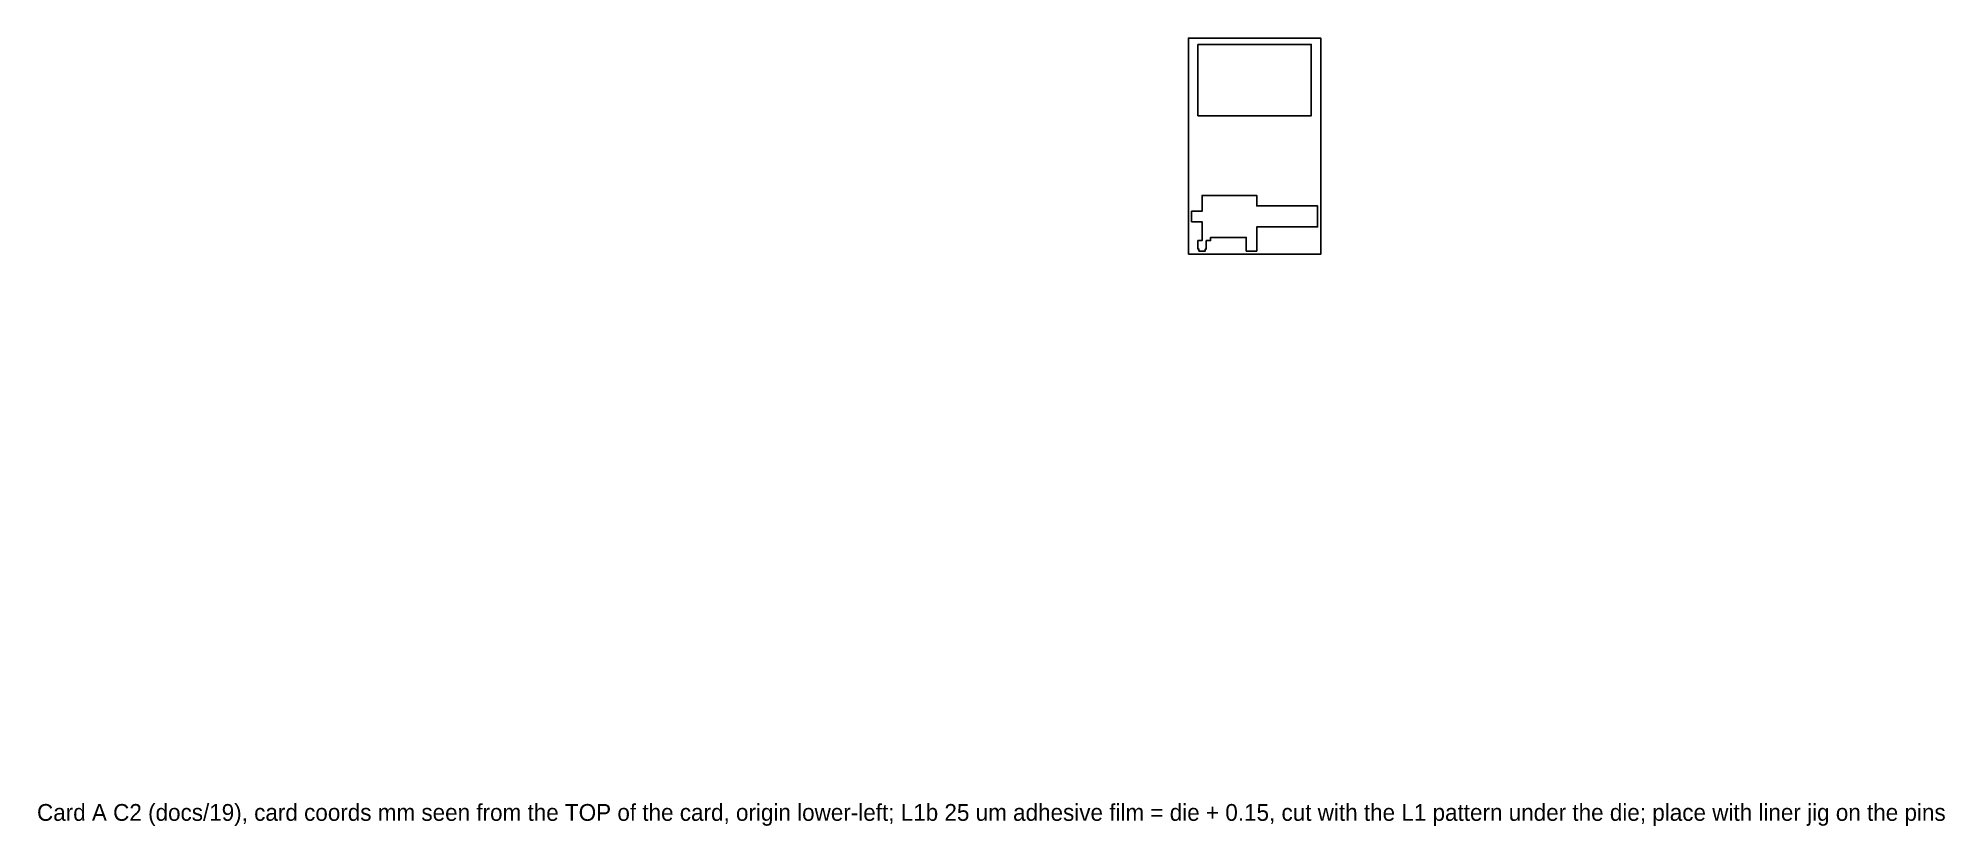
# Model space of a CAD drawing. Header units: millimetres. Extents: x 0.1 to 90.9, y -4 to 33.5.
import ezdxf

# ---------------------------------------------------------------- set-up
doc = ezdxf.new("R2010")
doc.units = ezdxf.units.MM
doc.layers.add('CUT', color=1, linetype='Continuous')
doc.layers.add('NOTE', color=7, linetype='Continuous')

msp = doc.modelspace()

# ---------------------------------------------------------------- linework, layer by layer
at = {"layer": 'CUT'}
for points in [[(54.85, 23.2), (54.85, 33.5), (61.15, 33.5), (61.15, 23.2)], [(55.3, 33.2), (55.3, 29.8), (60.7, 29.8), (60.7, 33.2)], [(55, 25.25), (55, 24.75), (55.5, 24.75), (55.5, 23.85), (55.3, 23.85), (55.3, 23.45), (55.35, 23.45), (55.35, 23.35), (55.65, 23.35), (55.65, 23.45), (55.7, 23.45), (55.7, 23.85), (55.9, 23.85), (55.9, 24), (57.6, 24), (57.6, 23.35), (58.1, 23.35), (58.1, 24.5), (61, 24.5), (61, 25.5), (58.1, 25.5), (58.1, 26), (55.5, 26), (55.5, 25.25)]]:
    msp.add_lwpolyline(points, close=True, dxfattribs=at)

# ---------------------------------------------------------------- texts
at = {"layer": 'NOTE', "insert": (0, -3), "char_height": 0.8, "attachment_point": 1}
msp.add_mtext('Card A C2 (docs/19), card coords mm seen from the TOP of the card, origin lower-left; L1b 25 um adhesive film = die + 0.15, cut with the L1 pattern under the die; place with liner jig on the pins', dxfattribs=at)

doc.saveas('drawing.dxf')
